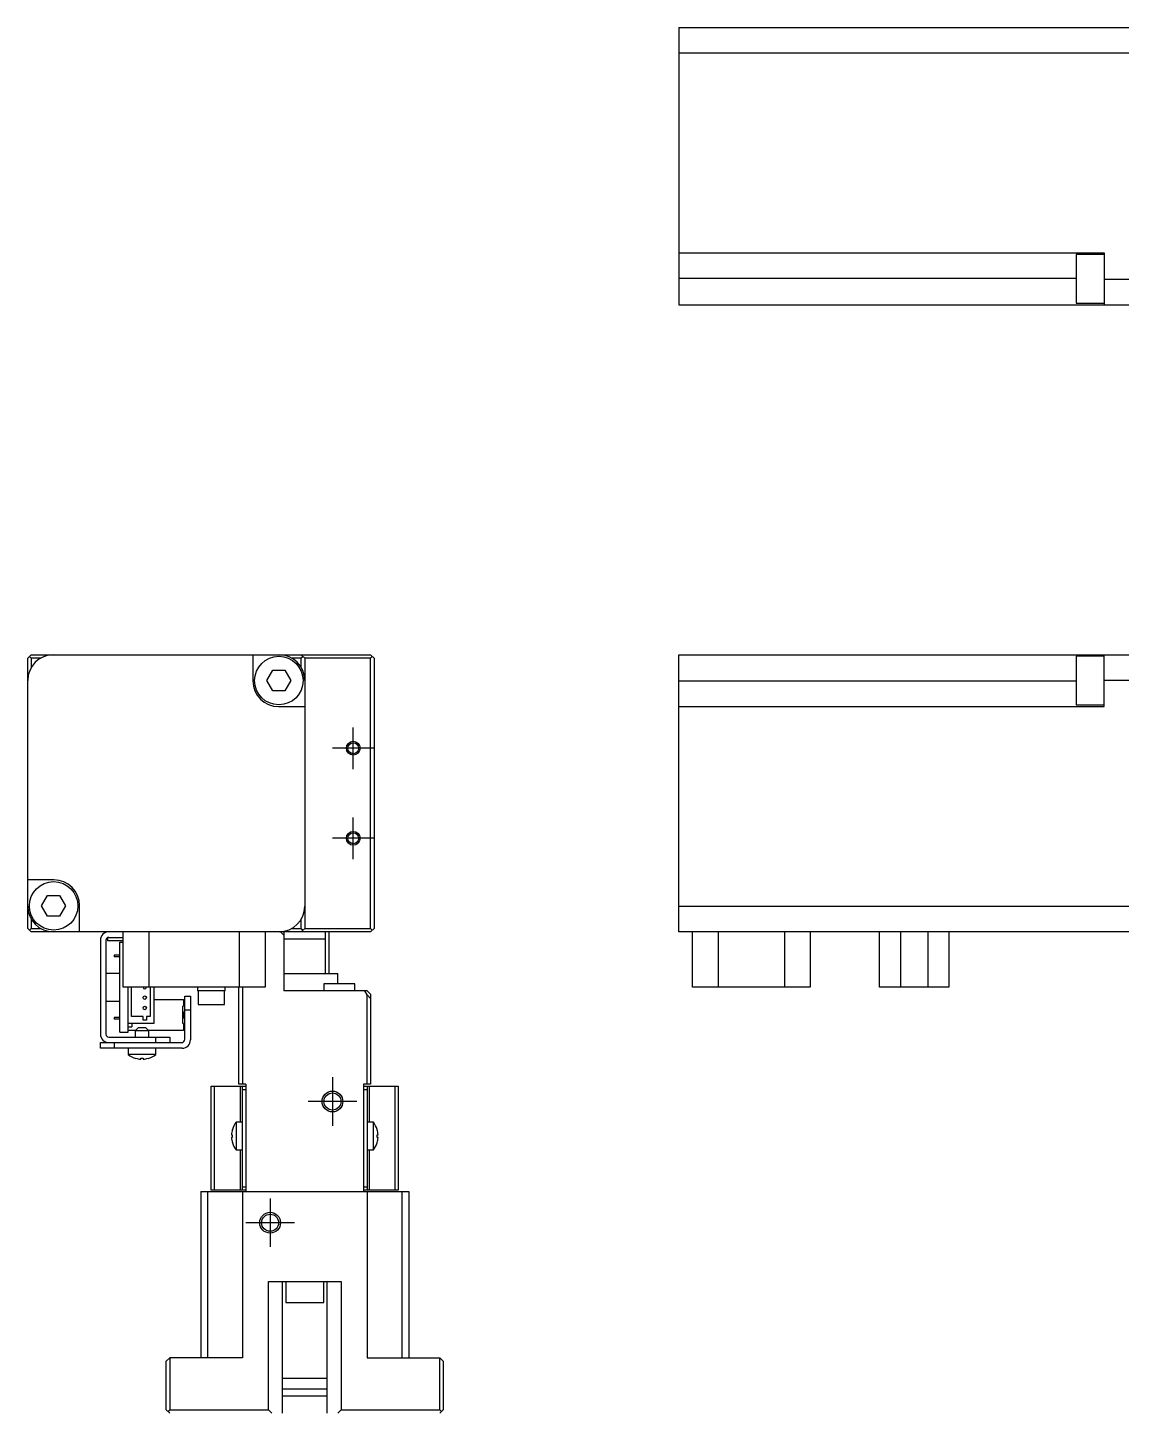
# Model space of a CAD drawing. Extents: x 0 to 605, y -8 to 363.
# Drawn here: x 0 to 157.9, y 163.4 to 363.3 of the extents above; entities that cross this region are included whole.
import ezdxf

# ---------------------------------------------------------------- set-up
doc = ezdxf.new("R2010")
doc.units = 0
doc.header["$LTSCALE"] = 0.5
doc.linetypes.add('CENTER', pattern=[50.8, 31.75, -6.35, 6.35, -6.35])
for name, color, linetype in [('MSM_CENTER', 1, 'CENTER'), ('MSM_CONTINUOUS', 7, 'CONTINUOUS'), ('MSM_NARROW', 5, 'CONTINUOUS')]:
    doc.layers.add(name, color=color, linetype=linetype)

msp = doc.modelspace()

# ---------------------------------------------------------------- linework, layer by layer
at = {"layer": 'MSM_CENTER'}
for p, q in [((47, 256.31), (47, 262.31)), ((50, 259.31), (44, 259.31)), ((47, 243.31), (47, 249.31)), ((50, 246.31), (44, 246.31)), ((44, 211.81), (44, 204.81)), ((47.5, 208.31), (40.5, 208.31)), ((35, 194.31), (35, 187.31)), ((38.5, 190.81), (31.5, 190.81))]:
    msp.add_line(p, q, dxfattribs=at)
at = {"layer": 'MSM_CONTINUOUS'}
for p, q in [((93.98, 363.34), (160.38, 363.34)), ((93.98, 363.34), (93.98, 323.34)), ((160.38, 359.64), (93.98, 359.64)), ((93.98, 330.82), (155.38, 330.82)), ((151.38, 330.57), (151.38, 323.57)), ((155.38, 330.57), (151.38, 330.57)), ((155.38, 330.82), (155.38, 323.34)), ((151.38, 327.12), (93.98, 327.12)), ((155.38, 327.04), (160.38, 327.04)), ((93.98, 323.34), (160.38, 323.34)), ((151.38, 323.57), (155.38, 323.57)), ((0, 272.31), (0.5, 272.81)), ((0, 233.31), (0, 272.31)), ((0.25, 272.56), (0.5, 272.31)), ((0.5, 272.81), (49.5, 272.81)), ((0.5, 272.31), (0.5, 270.97)), ((1.84, 272.31), (0.5, 272.31)), ((32.51, 272.81), (32.51, 269.03)), ((39.5, 272.31), (38.16, 272.31)), ((39.5, 272.81), (40, 272.31)), ((39.75, 272.56), (39.5, 272.31)), ((39.5, 270.97), (39.5, 272.31)), ((49.5, 272.31), (40, 272.31)), ((40, 272.31), (40, 233.31)), ((50, 272.31), (49.5, 272.81)), ((49.5, 272.31), (49.75, 272.56)), ((49.5, 233.31), (49.5, 272.31)), ((50, 272.31), (50, 233.31)), ((93.98, 232.81), (93.98, 272.81)), ((93.98, 272.81), (160.38, 272.81)), ((151.38, 272.58), (151.38, 265.58)), ((155.38, 272.58), (151.38, 272.58)), ((155.38, 265.33), (155.38, 272.81)), ((34.53, 269.08), (35.4, 270.58)), ((35.4, 270.58), (37.13, 270.58)), ((37.13, 270.58), (38, 269.08)), ((35.4, 267.58), (34.53, 269.08)), ((38, 269.08), (37.13, 267.58)), ((93.98, 269.03), (151.38, 269.03)), ((160.38, 269.11), (155.38, 269.11)), ((37.13, 267.58), (35.4, 267.58)), ((36.21, 265.33), (40, 265.33)), ((93.98, 265.33), (155.38, 265.33)), ((151.38, 265.58), (155.38, 265.58)), ((3.79, 240.3), (0, 240.3)), ((2, 236.55), (2.87, 238.05)), ((2.87, 238.05), (4.6, 238.05)), ((4.6, 238.05), (5.47, 236.55)), ((2.87, 235.05), (2, 236.55)), ((5.47, 236.55), (4.6, 235.05)), ((7.49, 232.81), (7.49, 236.6)), ((93.98, 236.51), (160.38, 236.51)), ((0.5, 234.66), (0.5, 233.31)), ((4.6, 235.05), (2.87, 235.05)), ((39.5, 233.31), (39.5, 234.66)), ((0.5, 232.81), (0, 233.31)), ((0.25, 233.06), (0.5, 233.31)), ((0.5, 233.31), (1.84, 233.31)), ((49.5, 232.81), (0.5, 232.81)), ((11.5, 231.96), (11.5, 231.51)), ((11.7, 232.01), (13.8, 232.01)), ((13.8, 224.81), (13.8, 232.81)), ((17.5, 232.81), (17.5, 224.81)), ((30.6, 224.81), (30.6, 232.81)), ((34.3, 232.81), (34.3, 224.81)), ((36.5, 232.81), (37, 232.31)), ((37, 232.81), (37, 224.31)), ((38.16, 233.31), (39.5, 233.31)), ((39.5, 233.31), (39.75, 233.06)), ((40, 233.31), (39.5, 232.81)), ((40, 233.31), (49.5, 233.31)), ((43, 226.81), (43, 232.81)), ((43.5, 226.81), (43.5, 232.81)), ((49.75, 233.06), (49.5, 233.31)), ((49.5, 232.81), (50, 233.31)), ((160.38, 232.81), (93.98, 232.81)), ((95.98, 224.81), (95.98, 232.81)), ((99.68, 232.81), (99.68, 224.81)), ((109.28, 224.81), (109.28, 232.81)), ((112.98, 232.81), (112.98, 224.81)), ((122.98, 224.81), (122.98, 232.81)), ((125.98, 232.81), (125.98, 224.81)), ((129.98, 224.81), (129.98, 232.81)), ((132.98, 232.81), (132.98, 224.81)), ((10.5, 231.61), (10.5, 218.01)), ((11.3, 231.61), (11.3, 218.01)), ((13.79, 231.51), (11.5, 231.51)), ((13.3, 218.31), (13.3, 231.31)), ((13.3, 231.31), (13.8, 231.31)), ((37, 231.81), (43, 231.81)), ((13.3, 229.44), (12.5, 229.44)), ((12.5, 229.44), (12.5, 229.19)), ((13.3, 229.19), (12.5, 229.19)), ((13.3, 226.81), (11.3, 226.81)), ((37, 226.81), (44.75, 226.81)), ((44.75, 225.31), (44.75, 226.81)), ((34.3, 224.81), (13.8, 224.81)), ((14.5, 218.31), (14.5, 224.81)), ((15, 220.56), (15, 224.81)), ((17.7, 224.81), (17.7, 220.56)), ((18.2, 224.81), (18.2, 219.56)), ((24.5, 224.81), (24.5, 224.31)), ((28.5, 224.31), (24.5, 224.31)), ((24.6, 224.31), (24.6, 222.31)), ((28.4, 222.31), (28.4, 224.31)), ((28.5, 224.31), (28.5, 224.81)), ((30.5, 210.81), (30.5, 224.81)), ((31, 224.81), (31, 210.81)), ((49, 224.31), (37, 224.31)), ((47.25, 225.31), (42.75, 225.31)), ((42.75, 225.31), (42.75, 224.31)), ((47.25, 224.31), (47.25, 225.31)), ((49, 223.7), (48.69, 224.31)), ((49, 224.31), (49.5, 223.81)), ((112.98, 224.81), (95.98, 224.81)), ((132.98, 224.81), (122.98, 224.81)), ((11.3, 222.81), (13.3, 222.81)), ((18.2, 223.06), (22.5, 223.06)), ((22.5, 222.06), (22.4, 222.06)), ((22.4, 219.56), (22.4, 222.06)), ((22.5, 223.06), (22.5, 222.06)), ((22.7, 217.31), (22.7, 223.51)), ((22.7, 223.51), (23.5, 223.51)), ((23.5, 223.51), (23.5, 217.21)), ((24.6, 222.31), (28.4, 222.31)), ((49, 210.81), (49, 223.7)), ((49.5, 223.2), (49, 223.7)), ((49.5, 223.81), (49.5, 210.81)), ((13.3, 220.44), (12.5, 220.44)), ((12.5, 220.44), (12.5, 220.19)), ((13.3, 220.19), (12.5, 220.19)), ((16.65, 220.56), (15, 220.56)), ((16.65, 220.06), (16.65, 220.56)), ((17.15, 220.06), (16.65, 220.06)), ((17.7, 220.56), (17.15, 220.56)), ((17.15, 220.56), (17.15, 220.06)), ((22.4, 221.26), (22.5, 221.26)), ((22.4, 220.89), (22.5, 220.89)), ((22.4, 220.74), (22.5, 220.74)), ((22.4, 220.36), (22.5, 220.36)), ((22.5, 220.36), (22.5, 221.26)), ((23.5, 221.51), (22.7, 221.51)), ((13.3, 218.31), (14.5, 218.31)), ((18.2, 219.56), (14.5, 219.56)), ((14.5, 219.11), (15.05, 219.11)), ((15.55, 218.56), (14.5, 218.56)), ((15.05, 219.56), (15.05, 219.11)), ((15.7, 218.71), (15.5, 218.51)), ((17.5, 218.51), (15.5, 218.51)), ((15.5, 218.51), (15.5, 217.61)), ((16, 219.01), (15.7, 218.71)), ((16, 219.01), (17, 219.01)), ((17.3, 218.71), (17, 219.01)), ((17.5, 218.51), (17.3, 218.71)), ((22.5, 218.56), (17.45, 218.56)), ((17.5, 217.61), (17.5, 218.51)), ((22.5, 219.56), (22.4, 219.56)), ((22.5, 219.56), (22.5, 218.56)), ((10.5, 216.01), (10.5, 216.81)), ((10.5, 216.81), (22.2, 216.81)), ((22.3, 216.01), (10.5, 216.01)), ((11.7, 217.61), (20.5, 217.61)), ((12.5, 216.81), (12.5, 216.01)), ((14.5, 216.01), (14.5, 215.12)), ((18.5, 216.81), (18.5, 217.61)), ((18.5, 215.12), (18.5, 216.01)), ((20.5, 217.61), (20.5, 216.81)), ((18.5, 215.12), (14.5, 215.12)), ((15.61, 214.54), (15.61, 214.55)), ((16.32, 214.55), (16.68, 214.55)), ((16.32, 214.42), (16.32, 214.55)), ((16.68, 214.55), (16.68, 214.42)), ((17.39, 214.55), (17.39, 214.54)), ((26.5, 195.51), (26.5, 210.51)), ((26.5, 210.51), (31.5, 210.51)), ((26.94, 210.51), (26.94, 195.51)), ((31.5, 210.81), (30.5, 210.81)), ((30.71, 205.31), (30.71, 210.51)), ((31, 195.51), (31, 210.51)), ((31.5, 210.01), (31, 210.01)), ((31.5, 210.81), (31.5, 195.31)), ((49.5, 210.81), (48.5, 210.81)), ((48.5, 210.81), (48.5, 195.31)), ((48.5, 210.51), (53.5, 210.51)), ((49, 210.01), (48.5, 210.01)), ((49, 210.51), (49, 195.51)), ((49.29, 210.51), (49.29, 205.31)), ((53.06, 195.51), (53.06, 210.51)), ((53.5, 210.51), (53.5, 195.51)), ((29.54, 204.26), (29.54, 204.24)), ((30.1, 205.31), (30.1, 201.31)), ((31, 205.31), (30.1, 205.31)), ((49.9, 205.31), (49, 205.31)), ((49.9, 201.31), (49.9, 205.31)), ((50.46, 204.24), (50.46, 204.26)), ((29.41, 203.51), (29.54, 203.51)), ((29.54, 203.11), (29.41, 203.11)), ((29.54, 203.51), (29.54, 203.11)), ((29.54, 202.39), (29.54, 202.36)), ((50.46, 203.51), (50.59, 203.51)), ((50.46, 203.11), (50.46, 203.51)), ((50.59, 203.11), (50.46, 203.11)), ((50.46, 202.36), (50.46, 202.39)), ((30.1, 201.31), (31, 201.31)), ((30.71, 195.51), (30.71, 201.31)), ((49, 201.31), (49.9, 201.31)), ((49.29, 201.31), (49.29, 195.51)), ((31, 196.01), (31.5, 196.01)), ((48.5, 196.01), (49, 196.01)), ((25, 195.31), (25, 171.31)), ((25, 195.31), (55, 195.31)), ((26, 171.31), (26, 195.31)), ((31.5, 195.51), (26.5, 195.51)), ((31, 195.31), (31, 171.31)), ((53.5, 195.51), (48.5, 195.51)), ((49, 195.31), (49, 171.31)), ((54, 195.31), (54, 171.31)), ((55, 195.31), (55, 171.31)), ((34.75, 182.31), (45.25, 182.31)), ((34.75, 163.81), (34.75, 182.31)), ((36.75, 182.31), (36.75, 163.31)), ((37.25, 182.31), (37.25, 179.31)), ((42.75, 179.31), (42.75, 182.31)), ((43.25, 163.31), (43.25, 182.31)), ((45.25, 182.31), (45.25, 163.81)), ((37.25, 179.31), (42.75, 179.31)), ((20.5, 171.31), (20, 170.81)), ((20, 163.81), (20, 170.81)), ((20.5, 171.31), (20.5, 163.81)), ((31, 171.31), (20.5, 171.31)), ((49, 171.31), (59.5, 171.31)), ((59.5, 163.81), (59.5, 171.31)), ((60, 170.81), (59.5, 171.31)), ((60, 170.81), (60, 163.81)), ((43.25, 168.31), (36.75, 168.31)), ((36.75, 166.81), (43.25, 166.81)), ((36.75, 165.81), (43.25, 165.81)), ((20, 163.81), (20.5, 163.31)), ((20.25, 163.56), (20.5, 163.81)), ((20.5, 163.81), (34.75, 163.81)), ((34.75, 163.81), (35.25, 163.31)), ((44.75, 163.31), (45.25, 163.81)), ((45.25, 163.81), (59.5, 163.81)), ((59.5, 163.81), (59.75, 163.56)), ((60, 163.81), (59.5, 163.31))]:
    msp.add_line(p, q, dxfattribs=at)
for centre, radius in [((36.26, 269.08), 3.5), ((47, 259.31), 0.783), ((47, 246.31), 0.783), ((3.74, 236.55), 3.5), ((16.9, 223.31), 0.25), ((16.9, 221.81), 0.25), ((44, 208.31), 1.23), ((35, 190.81), 1.23)]:
    msp.add_circle(centre, radius, dxfattribs=at)
for centre, radius, start, end in [((3.7, 269.11), 3.7, 90, 180), ((36.3, 269.11), 3.7, 0, 90), ((36.21, 269.03), 3.7, 180, 270), ((3.79, 236.6), 3.7, 0, 90), ((3.7, 236.51), 3.7, 180, 270), ((36.3, 236.51), 3.7, 270, 0), ((11.7, 231.61), 1.2, 90, 180), ((11.7, 231.61), 0.4, 90, 180), ((16.9, 224.81), 0.25, 180, 0), ((11.7, 218.01), 1.2, 180, 270), ((11.7, 218.01), 0.4, 180, 270), ((22.2, 217.31), 0.5, 270, 0), ((22.3, 217.21), 1.2, 270, 0), ((16.5, 217.61), 3.2, 231.3178, 253.8775), ((16.5, 217.61), 3.19, 253.8933, 266.7703), ((16.5, 217.61), 3.19, 273.2297, 286.1067), ((16.5, 217.61), 3.2, 286.1225, 308.6822), ((32.6, 203.31), 3.19, 163.0947, 176.4096), ((32.6, 203.31), 3.2, 141.3178, 162.73), ((47.4, 203.31), 3.2, 17.27, 38.6822), ((47.4, 203.31), 3.19, 3.5904, 16.9053), ((32.6, 203.31), 3.19, 183.5904, 196.9053), ((32.6, 203.31), 3.2, 197.27, 218.6822), ((47.4, 203.31), 3.2, 321.3178, 342.73), ((47.4, 203.31), 3.19, 343.0947, 356.4096)]:
    msp.add_arc(centre, radius, start, end, dxfattribs=at)
at = {"layer": 'MSM_NARROW'}
for centre, radius in [((47, 259.31), 1), ((47, 246.31), 1), ((44, 208.31), 1.5), ((35, 190.81), 1.5)]:
    msp.add_circle(centre, radius, dxfattribs=at)

doc.saveas('drawing.dxf')
